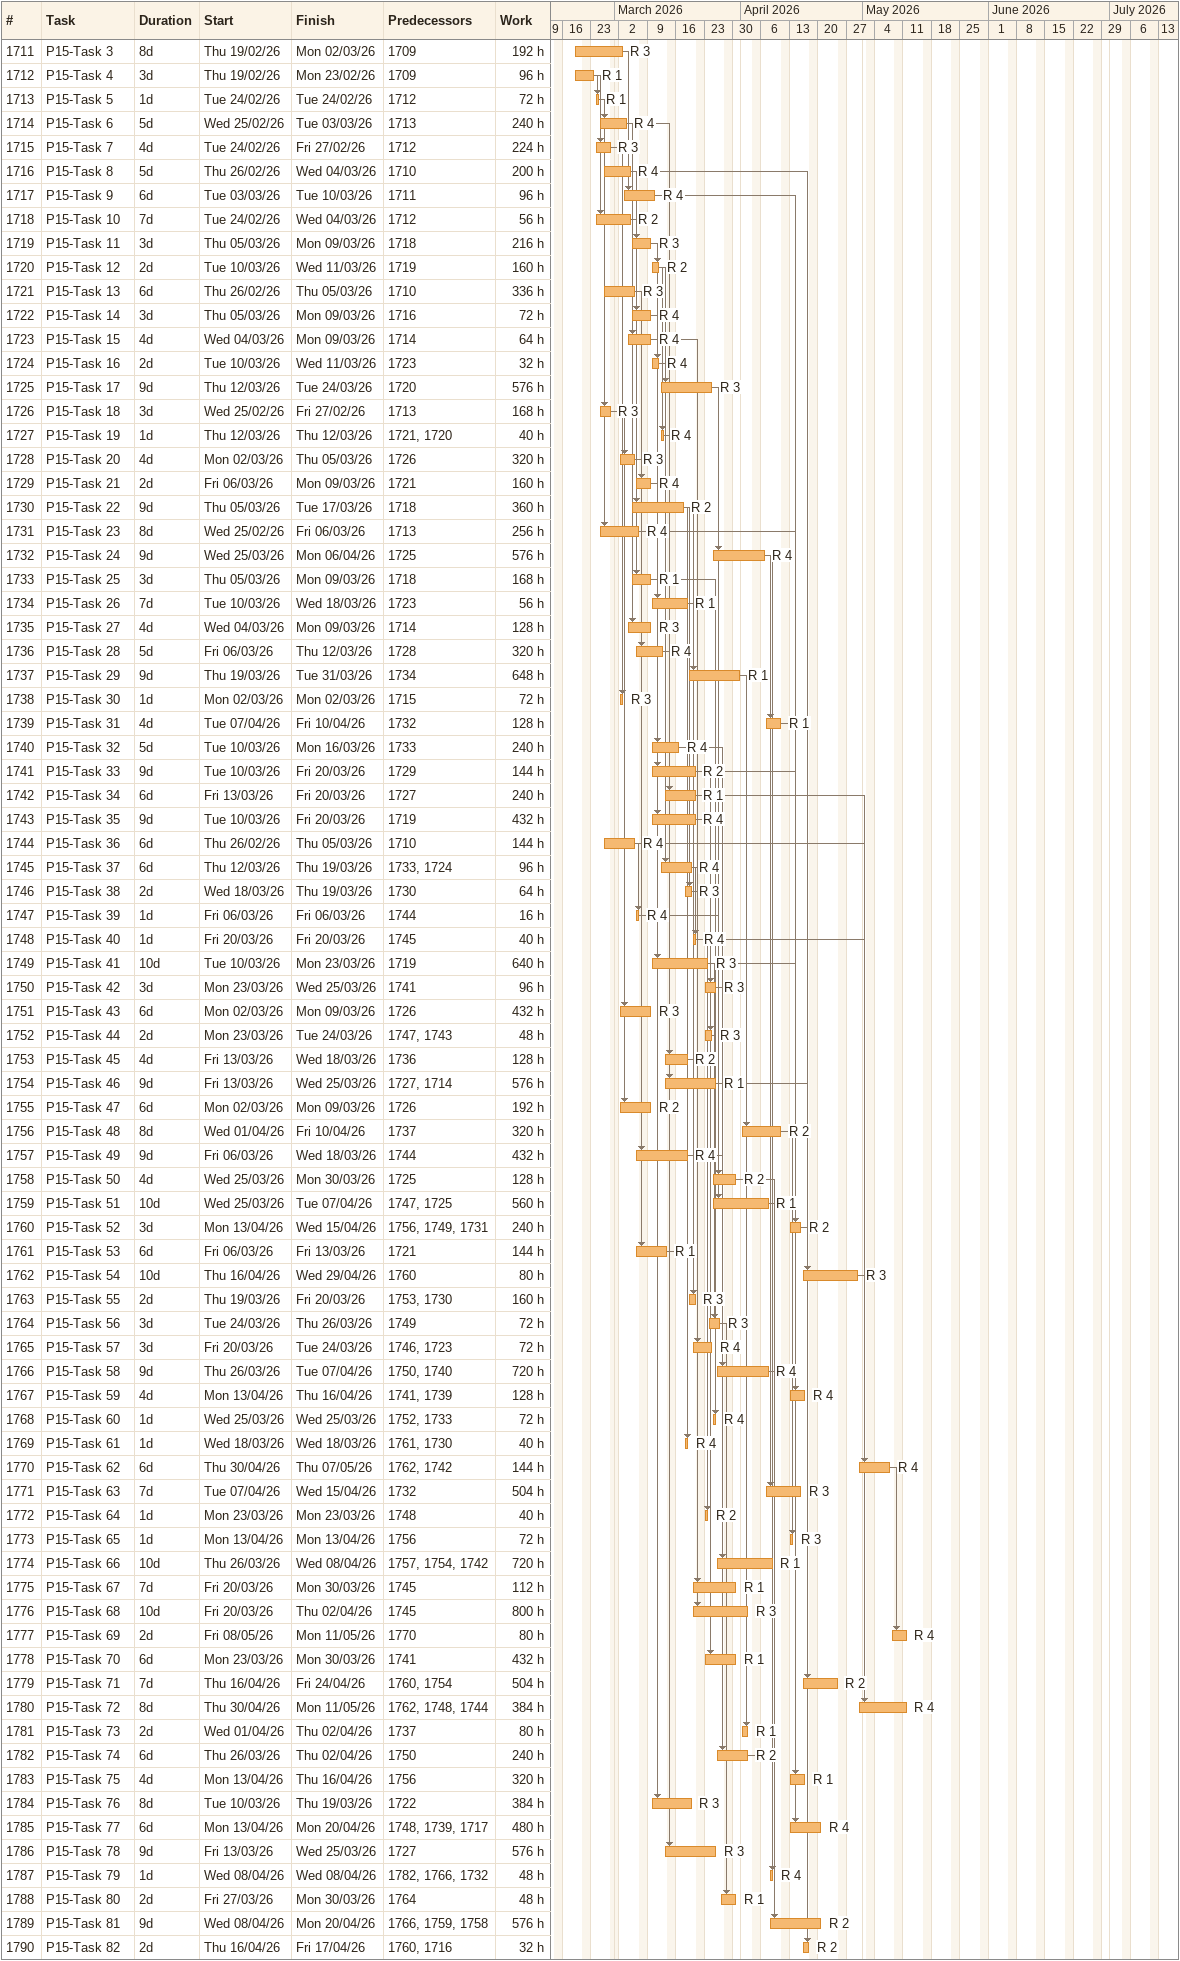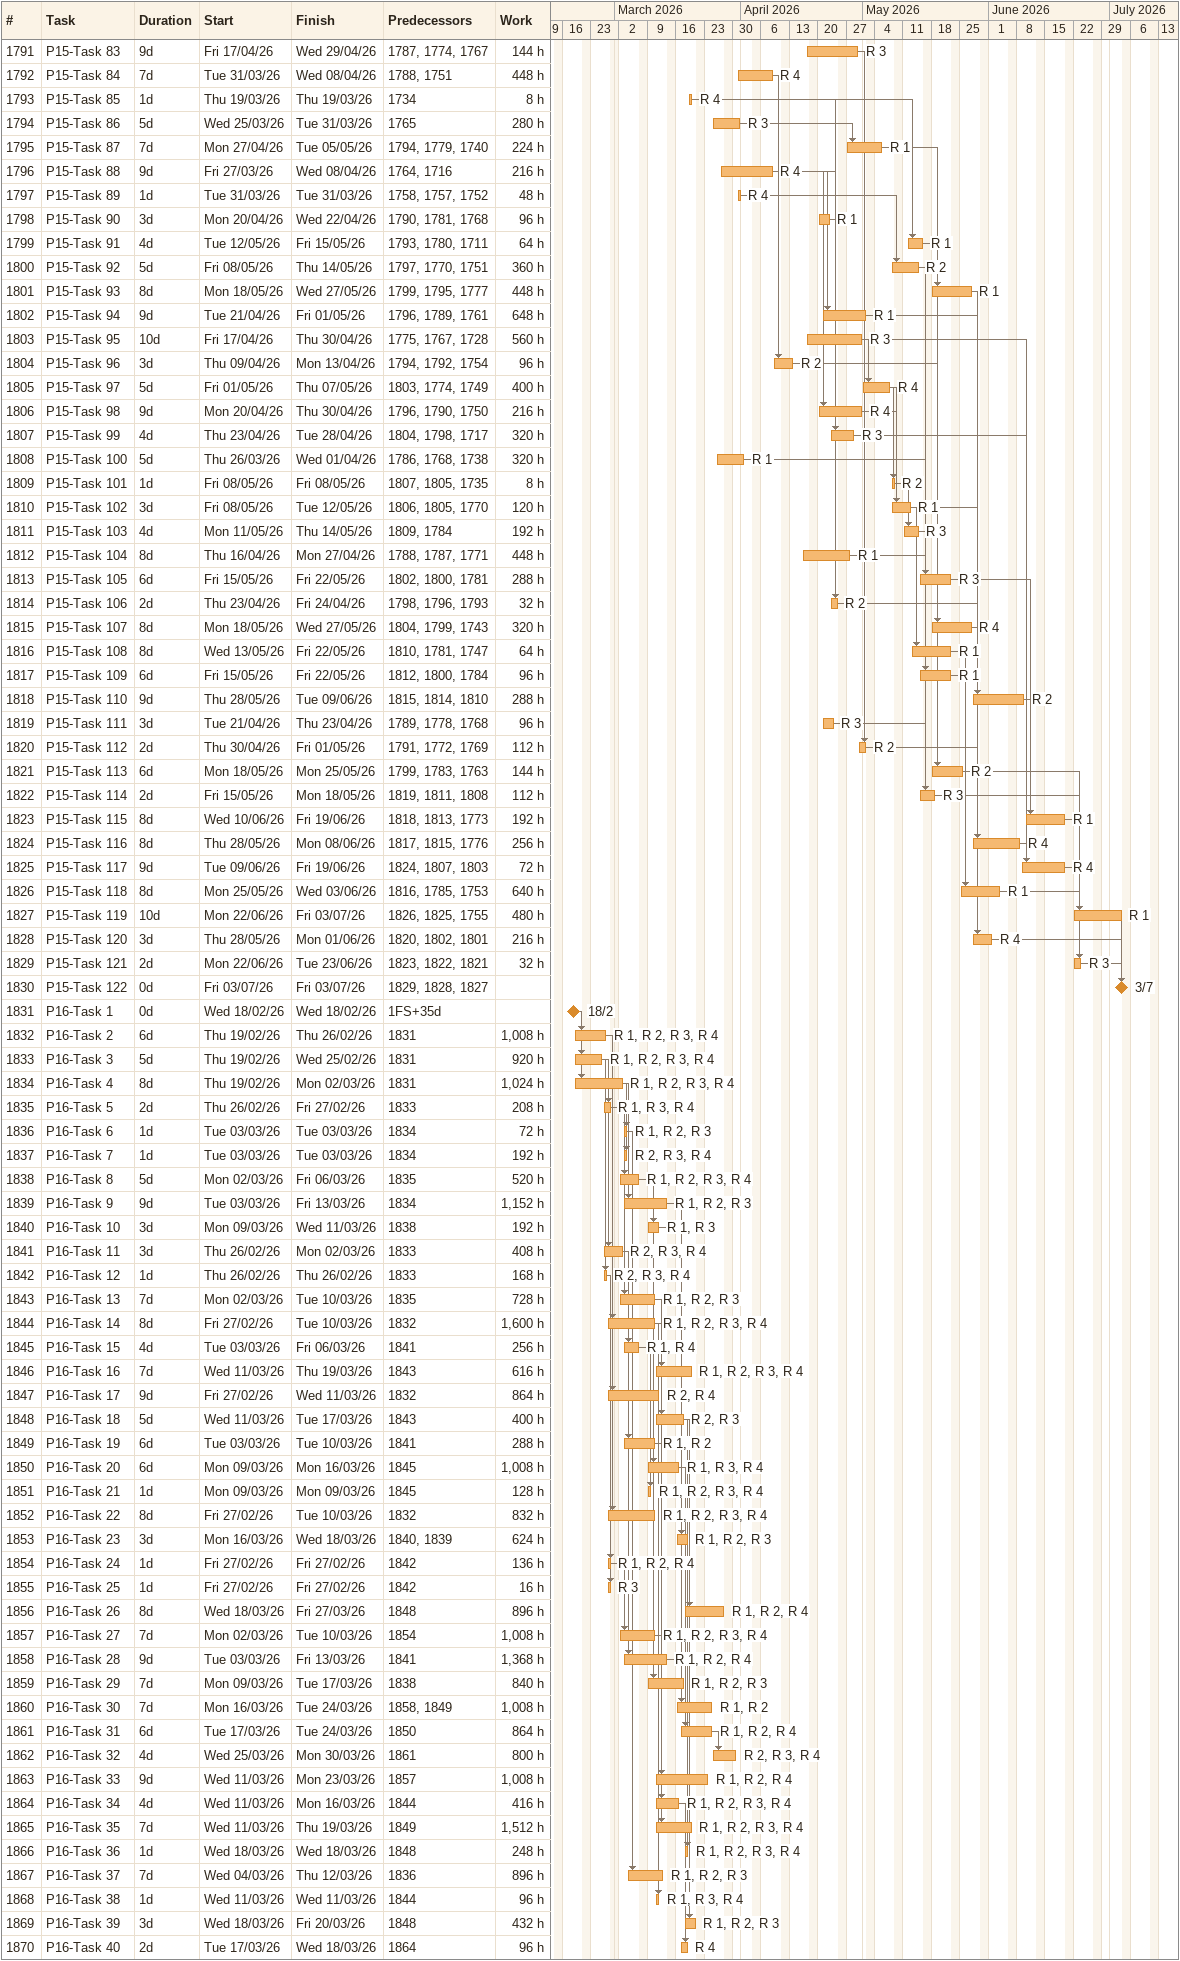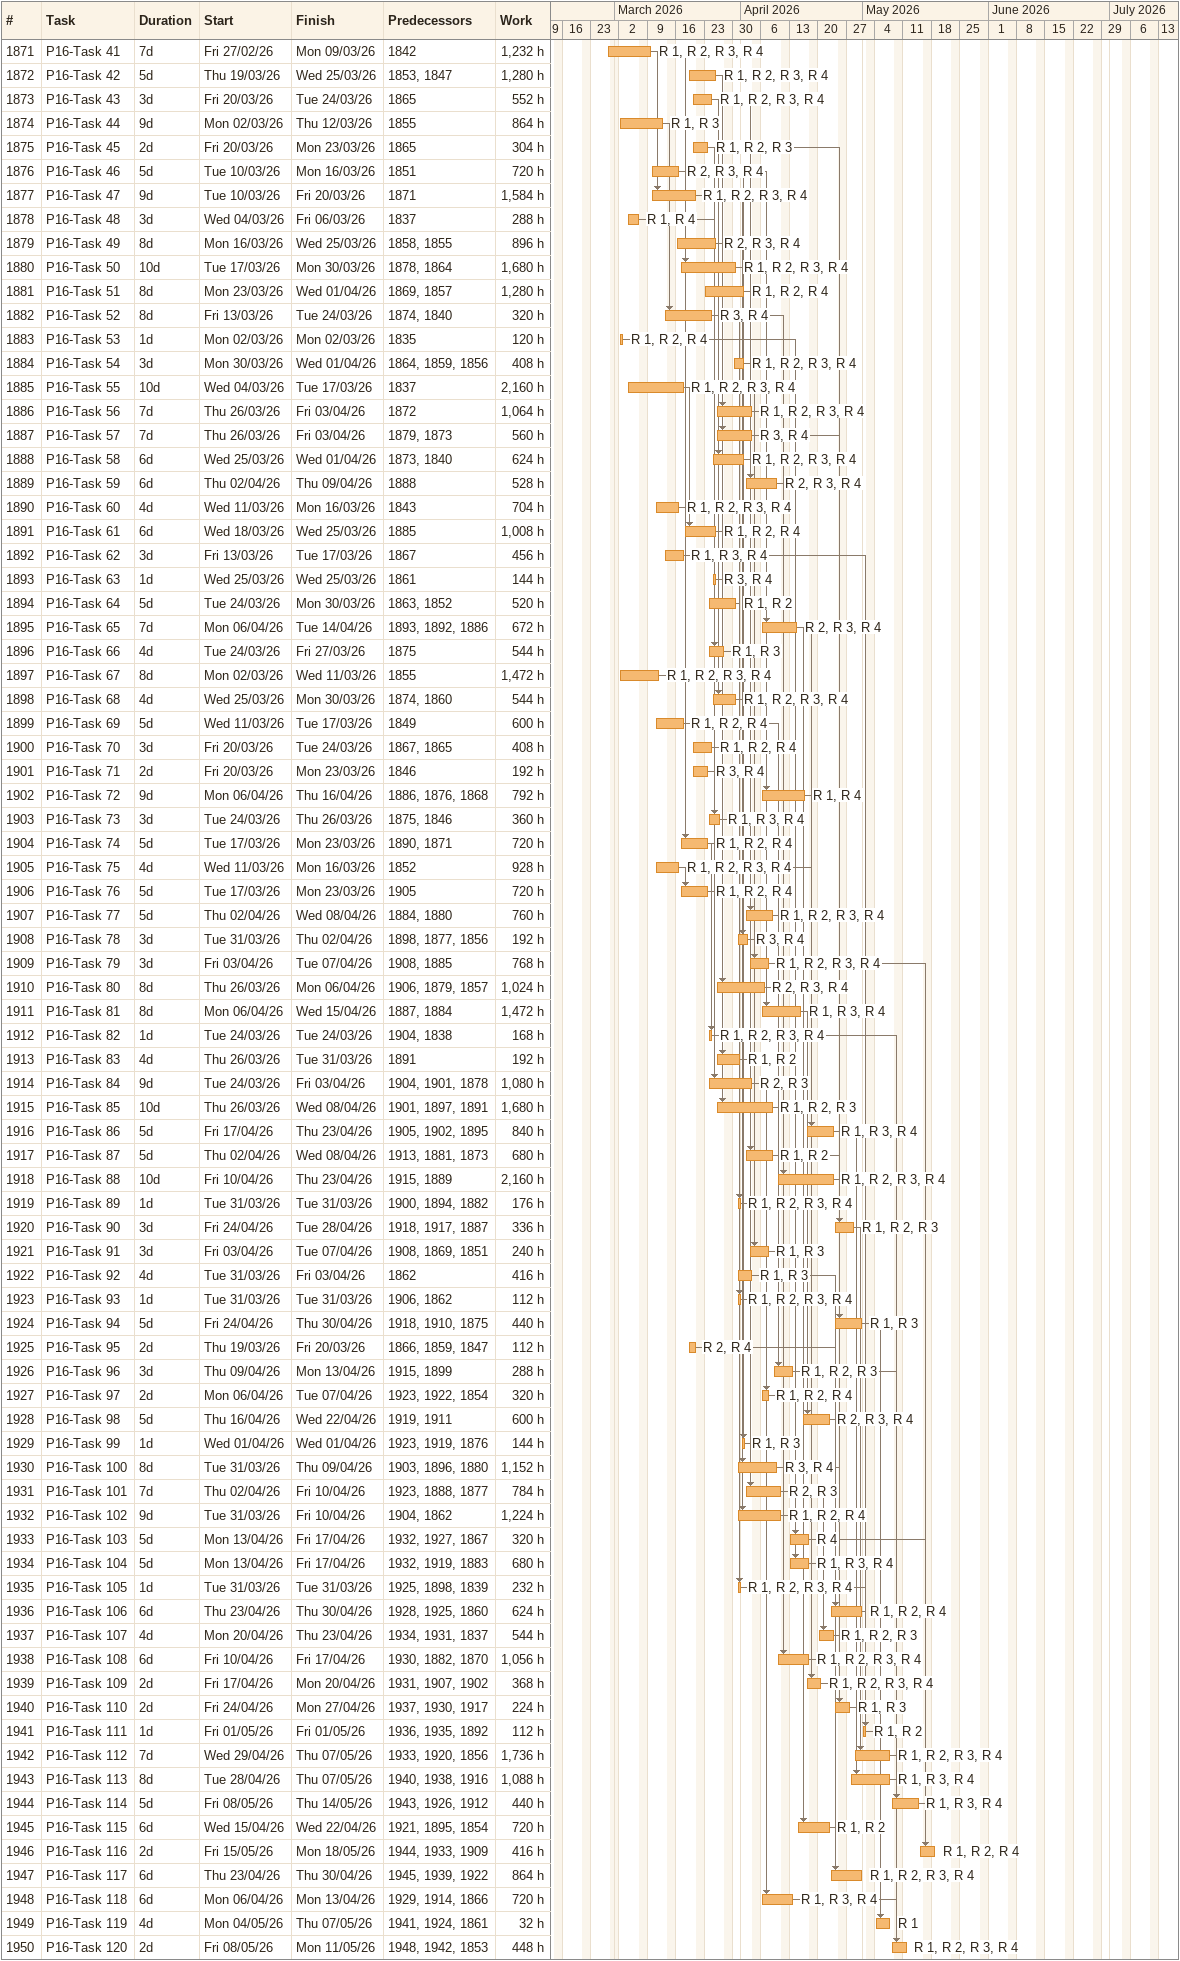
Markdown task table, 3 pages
| ID | Task | Duration | Start | Finish | Predecessors | Resources | Work (h) |
|---|---|---|---|---|---|---|---|
| 1711 | P15-Task 3 | 8d | 2026-02-19 | 2026-03-02 | 1709 | R 3 | 192 |
| 1712 | P15-Task 4 | 3d | 2026-02-19 | 2026-02-23 | 1709 | R 1 | 96 |
| 1713 | P15-Task 5 | 1d | 2026-02-24 | 2026-02-24 | 1712 | R 1 | 72 |
| 1714 | P15-Task 6 | 5d | 2026-02-25 | 2026-03-03 | 1713 | R 4 | 240 |
| 1715 | P15-Task 7 | 4d | 2026-02-24 | 2026-02-27 | 1712 | R 3 | 224 |
| 1716 | P15-Task 8 | 5d | 2026-02-26 | 2026-03-04 | 1710 | R 4 | 200 |
| 1717 | P15-Task 9 | 6d | 2026-03-03 | 2026-03-10 | 1711 | R 4 | 96 |
| 1718 | P15-Task 10 | 7d | 2026-02-24 | 2026-03-04 | 1712 | R 2 | 56 |
| 1719 | P15-Task 11 | 3d | 2026-03-05 | 2026-03-09 | 1718 | R 3 | 216 |
| 1720 | P15-Task 12 | 2d | 2026-03-10 | 2026-03-11 | 1719 | R 2 | 160 |
| 1721 | P15-Task 13 | 6d | 2026-02-26 | 2026-03-05 | 1710 | R 3 | 336 |
| 1722 | P15-Task 14 | 3d | 2026-03-05 | 2026-03-09 | 1716 | R 4 | 72 |
| 1723 | P15-Task 15 | 4d | 2026-03-04 | 2026-03-09 | 1714 | R 4 | 64 |
| 1724 | P15-Task 16 | 2d | 2026-03-10 | 2026-03-11 | 1723 | R 4 | 32 |
| 1725 | P15-Task 17 | 9d | 2026-03-12 | 2026-03-24 | 1720 | R 3 | 576 |
| 1726 | P15-Task 18 | 3d | 2026-02-25 | 2026-02-27 | 1713 | R 3 | 168 |
| 1727 | P15-Task 19 | 1d | 2026-03-12 | 2026-03-12 | 1721, 1720 | R 4 | 40 |
| 1728 | P15-Task 20 | 4d | 2026-03-02 | 2026-03-05 | 1726 | R 3 | 320 |
| 1729 | P15-Task 21 | 2d | 2026-03-06 | 2026-03-09 | 1721 | R 4 | 160 |
| 1730 | P15-Task 22 | 9d | 2026-03-05 | 2026-03-17 | 1718 | R 2 | 360 |
| 1731 | P15-Task 23 | 8d | 2026-02-25 | 2026-03-06 | 1713 | R 4 | 256 |
| 1732 | P15-Task 24 | 9d | 2026-03-25 | 2026-04-06 | 1725 | R 4 | 576 |
| 1733 | P15-Task 25 | 3d | 2026-03-05 | 2026-03-09 | 1718 | R 1 | 168 |
| 1734 | P15-Task 26 | 7d | 2026-03-10 | 2026-03-18 | 1723 | R 1 | 56 |
| 1735 | P15-Task 27 | 4d | 2026-03-04 | 2026-03-09 | 1714 | R 3 | 128 |
| 1736 | P15-Task 28 | 5d | 2026-03-06 | 2026-03-12 | 1728 | R 4 | 320 |
| 1737 | P15-Task 29 | 9d | 2026-03-19 | 2026-03-31 | 1734 | R 1 | 648 |
| 1738 | P15-Task 30 | 1d | 2026-03-02 | 2026-03-02 | 1715 | R 3 | 72 |
| 1739 | P15-Task 31 | 4d | 2026-04-07 | 2026-04-10 | 1732 | R 1 | 128 |
| 1740 | P15-Task 32 | 5d | 2026-03-10 | 2026-03-16 | 1733 | R 4 | 240 |
| 1741 | P15-Task 33 | 9d | 2026-03-10 | 2026-03-20 | 1729 | R 2 | 144 |
| 1742 | P15-Task 34 | 6d | 2026-03-13 | 2026-03-20 | 1727 | R 1 | 240 |
| 1743 | P15-Task 35 | 9d | 2026-03-10 | 2026-03-20 | 1719 | R 4 | 432 |
| 1744 | P15-Task 36 | 6d | 2026-02-26 | 2026-03-05 | 1710 | R 4 | 144 |
| 1745 | P15-Task 37 | 6d | 2026-03-12 | 2026-03-19 | 1733, 1724 | R 4 | 96 |
| 1746 | P15-Task 38 | 2d | 2026-03-18 | 2026-03-19 | 1730 | R 3 | 64 |
| 1747 | P15-Task 39 | 1d | 2026-03-06 | 2026-03-06 | 1744 | R 4 | 16 |
| 1748 | P15-Task 40 | 1d | 2026-03-20 | 2026-03-20 | 1745 | R 4 | 40 |
| 1749 | P15-Task 41 | 10d | 2026-03-10 | 2026-03-23 | 1719 | R 3 | 640 |
| 1750 | P15-Task 42 | 3d | 2026-03-23 | 2026-03-25 | 1741 | R 3 | 96 |
| 1751 | P15-Task 43 | 6d | 2026-03-02 | 2026-03-09 | 1726 | R 3 | 432 |
| 1752 | P15-Task 44 | 2d | 2026-03-23 | 2026-03-24 | 1747, 1743 | R 3 | 48 |
| 1753 | P15-Task 45 | 4d | 2026-03-13 | 2026-03-18 | 1736 | R 2 | 128 |
| 1754 | P15-Task 46 | 9d | 2026-03-13 | 2026-03-25 | 1727, 1714 | R 1 | 576 |
| 1755 | P15-Task 47 | 6d | 2026-03-02 | 2026-03-09 | 1726 | R 2 | 192 |
| 1756 | P15-Task 48 | 8d | 2026-04-01 | 2026-04-10 | 1737 | R 2 | 320 |
| 1757 | P15-Task 49 | 9d | 2026-03-06 | 2026-03-18 | 1744 | R 4 | 432 |
| 1758 | P15-Task 50 | 4d | 2026-03-25 | 2026-03-30 | 1725 | R 2 | 128 |
| 1759 | P15-Task 51 | 10d | 2026-03-25 | 2026-04-07 | 1747, 1725 | R 1 | 560 |
| 1760 | P15-Task 52 | 3d | 2026-04-13 | 2026-04-15 | 1756, 1749, 1731 | R 2 | 240 |
| 1761 | P15-Task 53 | 6d | 2026-03-06 | 2026-03-13 | 1721 | R 1 | 144 |
| 1762 | P15-Task 54 | 10d | 2026-04-16 | 2026-04-29 | 1760 | R 3 | 80 |
| 1763 | P15-Task 55 | 2d | 2026-03-19 | 2026-03-20 | 1753, 1730 | R 3 | 160 |
| 1764 | P15-Task 56 | 3d | 2026-03-24 | 2026-03-26 | 1749 | R 3 | 72 |
| 1765 | P15-Task 57 | 3d | 2026-03-20 | 2026-03-24 | 1746, 1723 | R 4 | 72 |
| 1766 | P15-Task 58 | 9d | 2026-03-26 | 2026-04-07 | 1750, 1740 | R 4 | 720 |
| 1767 | P15-Task 59 | 4d | 2026-04-13 | 2026-04-16 | 1741, 1739 | R 4 | 128 |
| 1768 | P15-Task 60 | 1d | 2026-03-25 | 2026-03-25 | 1752, 1733 | R 4 | 72 |
| 1769 | P15-Task 61 | 1d | 2026-03-18 | 2026-03-18 | 1761, 1730 | R 4 | 40 |
| 1770 | P15-Task 62 | 6d | 2026-04-30 | 2026-05-07 | 1762, 1742 | R 4 | 144 |
| 1771 | P15-Task 63 | 7d | 2026-04-07 | 2026-04-15 | 1732 | R 3 | 504 |
| 1772 | P15-Task 64 | 1d | 2026-03-23 | 2026-03-23 | 1748 | R 2 | 40 |
| 1773 | P15-Task 65 | 1d | 2026-04-13 | 2026-04-13 | 1756 | R 3 | 72 |
| 1774 | P15-Task 66 | 10d | 2026-03-26 | 2026-04-08 | 1757, 1754, 1742 | R 1 | 720 |
| 1775 | P15-Task 67 | 7d | 2026-03-20 | 2026-03-30 | 1745 | R 1 | 112 |
| 1776 | P15-Task 68 | 10d | 2026-03-20 | 2026-04-02 | 1745 | R 3 | 800 |
| 1777 | P15-Task 69 | 2d | 2026-05-08 | 2026-05-11 | 1770 | R 4 | 80 |
| 1778 | P15-Task 70 | 6d | 2026-03-23 | 2026-03-30 | 1741 | R 1 | 432 |
| 1779 | P15-Task 71 | 7d | 2026-04-16 | 2026-04-24 | 1760, 1754 | R 2 | 504 |
| 1780 | P15-Task 72 | 8d | 2026-04-30 | 2026-05-11 | 1762, 1748, 1744 | R 4 | 384 |
| 1781 | P15-Task 73 | 2d | 2026-04-01 | 2026-04-02 | 1737 | R 1 | 80 |
| 1782 | P15-Task 74 | 6d | 2026-03-26 | 2026-04-02 | 1750 | R 2 | 240 |
| 1783 | P15-Task 75 | 4d | 2026-04-13 | 2026-04-16 | 1756 | R 1 | 320 |
| 1784 | P15-Task 76 | 8d | 2026-03-10 | 2026-03-19 | 1722 | R 3 | 384 |
| 1785 | P15-Task 77 | 6d | 2026-04-13 | 2026-04-20 | 1748, 1739, 1717 | R 4 | 480 |
| 1786 | P15-Task 78 | 9d | 2026-03-13 | 2026-03-25 | 1727 | R 3 | 576 |
| 1787 | P15-Task 79 | 1d | 2026-04-08 | 2026-04-08 | 1782, 1766, 1732 | R 4 | 48 |
| 1788 | P15-Task 80 | 2d | 2026-03-27 | 2026-03-30 | 1764 | R 1 | 48 |
| 1789 | P15-Task 81 | 9d | 2026-04-08 | 2026-04-20 | 1766, 1759, 1758 | R 2 | 576 |
| 1790 | P15-Task 82 | 2d | 2026-04-16 | 2026-04-17 | 1760, 1716 | R 2 | 32 |
| 1791 | P15-Task 83 | 9d | 2026-04-17 | 2026-04-29 | 1787, 1774, 1767 | R 3 | 144 |
| 1792 | P15-Task 84 | 7d | 2026-03-31 | 2026-04-08 | 1788, 1751 | R 4 | 448 |
| 1793 | P15-Task 85 | 1d | 2026-03-19 | 2026-03-19 | 1734 | R 4 | 8 |
| 1794 | P15-Task 86 | 5d | 2026-03-25 | 2026-03-31 | 1765 | R 3 | 280 |
| 1795 | P15-Task 87 | 7d | 2026-04-27 | 2026-05-05 | 1794, 1779, 1740 | R 1 | 224 |
| 1796 | P15-Task 88 | 9d | 2026-03-27 | 2026-04-08 | 1764, 1716 | R 4 | 216 |
| 1797 | P15-Task 89 | 1d | 2026-03-31 | 2026-03-31 | 1758, 1757, 1752 | R 4 | 48 |
| 1798 | P15-Task 90 | 3d | 2026-04-20 | 2026-04-22 | 1790, 1781, 1768 | R 1 | 96 |
| 1799 | P15-Task 91 | 4d | 2026-05-12 | 2026-05-15 | 1793, 1780, 1711 | R 1 | 64 |
| 1800 | P15-Task 92 | 5d | 2026-05-08 | 2026-05-14 | 1797, 1770, 1751 | R 2 | 360 |
| 1801 | P15-Task 93 | 8d | 2026-05-18 | 2026-05-27 | 1799, 1795, 1777 | R 1 | 448 |
| 1802 | P15-Task 94 | 9d | 2026-04-21 | 2026-05-01 | 1796, 1789, 1761 | R 1 | 648 |
| 1803 | P15-Task 95 | 10d | 2026-04-17 | 2026-04-30 | 1775, 1767, 1728 | R 3 | 560 |
| 1804 | P15-Task 96 | 3d | 2026-04-09 | 2026-04-13 | 1794, 1792, 1754 | R 2 | 96 |
| 1805 | P15-Task 97 | 5d | 2026-05-01 | 2026-05-07 | 1803, 1774, 1749 | R 4 | 400 |
| 1806 | P15-Task 98 | 9d | 2026-04-20 | 2026-04-30 | 1796, 1790, 1750 | R 4 | 216 |
| 1807 | P15-Task 99 | 4d | 2026-04-23 | 2026-04-28 | 1804, 1798, 1717 | R 3 | 320 |
| 1808 | P15-Task 100 | 5d | 2026-03-26 | 2026-04-01 | 1786, 1768, 1738 | R 1 | 320 |
| 1809 | P15-Task 101 | 1d | 2026-05-08 | 2026-05-08 | 1807, 1805, 1735 | R 2 | 8 |
| 1810 | P15-Task 102 | 3d | 2026-05-08 | 2026-05-12 | 1806, 1805, 1770 | R 1 | 120 |
| 1811 | P15-Task 103 | 4d | 2026-05-11 | 2026-05-14 | 1809, 1784 | R 3 | 192 |
| 1812 | P15-Task 104 | 8d | 2026-04-16 | 2026-04-27 | 1788, 1787, 1771 | R 1 | 448 |
| 1813 | P15-Task 105 | 6d | 2026-05-15 | 2026-05-22 | 1802, 1800, 1781 | R 3 | 288 |
| 1814 | P15-Task 106 | 2d | 2026-04-23 | 2026-04-24 | 1798, 1796, 1793 | R 2 | 32 |
| 1815 | P15-Task 107 | 8d | 2026-05-18 | 2026-05-27 | 1804, 1799, 1743 | R 4 | 320 |
| 1816 | P15-Task 108 | 8d | 2026-05-13 | 2026-05-22 | 1810, 1781, 1747 | R 1 | 64 |
| 1817 | P15-Task 109 | 6d | 2026-05-15 | 2026-05-22 | 1812, 1800, 1784 | R 1 | 96 |
| 1818 | P15-Task 110 | 9d | 2026-05-28 | 2026-06-09 | 1815, 1814, 1810 | R 2 | 288 |
| 1819 | P15-Task 111 | 3d | 2026-04-21 | 2026-04-23 | 1789, 1778, 1768 | R 3 | 96 |
| 1820 | P15-Task 112 | 2d | 2026-04-30 | 2026-05-01 | 1791, 1772, 1769 | R 2 | 112 |
| 1821 | P15-Task 113 | 6d | 2026-05-18 | 2026-05-25 | 1799, 1783, 1763 | R 2 | 144 |
| 1822 | P15-Task 114 | 2d | 2026-05-15 | 2026-05-18 | 1819, 1811, 1808 | R 3 | 112 |
| 1823 | P15-Task 115 | 8d | 2026-06-10 | 2026-06-19 | 1818, 1813, 1773 | R 1 | 192 |
| 1824 | P15-Task 116 | 8d | 2026-05-28 | 2026-06-08 | 1817, 1815, 1776 | R 4 | 256 |
| 1825 | P15-Task 117 | 9d | 2026-06-09 | 2026-06-19 | 1824, 1807, 1803 | R 4 | 72 |
| 1826 | P15-Task 118 | 8d | 2026-05-25 | 2026-06-03 | 1816, 1785, 1753 | R 1 | 640 |
| 1827 | P15-Task 119 | 10d | 2026-06-22 | 2026-07-03 | 1826, 1825, 1755 | R 1 | 480 |
| 1828 | P15-Task 120 | 3d | 2026-05-28 | 2026-06-01 | 1820, 1802, 1801 | R 4 | 216 |
| 1829 | P15-Task 121 | 2d | 2026-06-22 | 2026-06-23 | 1823, 1822, 1821 | R 3 | 32 |
| 1830 | P15-Task 122 | 0d | 2026-07-03 | 2026-07-03 | 1829, 1828, 1827 |  |  |
| 1831 | P16-Task 1 | 0d | 2026-02-18 | 2026-02-18 | 1FS+35d |  |  |
| 1832 | P16-Task 2 | 6d | 2026-02-19 | 2026-02-26 | 1831 | R 1, R 2, R 3, R 4 | 1008 |
| 1833 | P16-Task 3 | 5d | 2026-02-19 | 2026-02-25 | 1831 | R 1, R 2, R 3, R 4 | 920 |
| 1834 | P16-Task 4 | 8d | 2026-02-19 | 2026-03-02 | 1831 | R 1, R 2, R 3, R 4 | 1024 |
| 1835 | P16-Task 5 | 2d | 2026-02-26 | 2026-02-27 | 1833 | R 1, R 3, R 4 | 208 |
| 1836 | P16-Task 6 | 1d | 2026-03-03 | 2026-03-03 | 1834 | R 1, R 2, R 3 | 72 |
| 1837 | P16-Task 7 | 1d | 2026-03-03 | 2026-03-03 | 1834 | R 2, R 3, R 4 | 192 |
| 1838 | P16-Task 8 | 5d | 2026-03-02 | 2026-03-06 | 1835 | R 1, R 2, R 3, R 4 | 520 |
| 1839 | P16-Task 9 | 9d | 2026-03-03 | 2026-03-13 | 1834 | R 1, R 2, R 3 | 1152 |
| 1840 | P16-Task 10 | 3d | 2026-03-09 | 2026-03-11 | 1838 | R 1, R 3 | 192 |
| 1841 | P16-Task 11 | 3d | 2026-02-26 | 2026-03-02 | 1833 | R 2, R 3, R 4 | 408 |
| 1842 | P16-Task 12 | 1d | 2026-02-26 | 2026-02-26 | 1833 | R 2, R 3, R 4 | 168 |
| 1843 | P16-Task 13 | 7d | 2026-03-02 | 2026-03-10 | 1835 | R 1, R 2, R 3 | 728 |
| 1844 | P16-Task 14 | 8d | 2026-02-27 | 2026-03-10 | 1832 | R 1, R 2, R 3, R 4 | 1600 |
| 1845 | P16-Task 15 | 4d | 2026-03-03 | 2026-03-06 | 1841 | R 1, R 4 | 256 |
| 1846 | P16-Task 16 | 7d | 2026-03-11 | 2026-03-19 | 1843 | R 1, R 2, R 3, R 4 | 616 |
| 1847 | P16-Task 17 | 9d | 2026-02-27 | 2026-03-11 | 1832 | R 2, R 4 | 864 |
| 1848 | P16-Task 18 | 5d | 2026-03-11 | 2026-03-17 | 1843 | R 2, R 3 | 400 |
| 1849 | P16-Task 19 | 6d | 2026-03-03 | 2026-03-10 | 1841 | R 1, R 2 | 288 |
| 1850 | P16-Task 20 | 6d | 2026-03-09 | 2026-03-16 | 1845 | R 1, R 3, R 4 | 1008 |
| 1851 | P16-Task 21 | 1d | 2026-03-09 | 2026-03-09 | 1845 | R 1, R 2, R 3, R 4 | 128 |
| 1852 | P16-Task 22 | 8d | 2026-02-27 | 2026-03-10 | 1832 | R 1, R 2, R 3, R 4 | 832 |
| 1853 | P16-Task 23 | 3d | 2026-03-16 | 2026-03-18 | 1840, 1839 | R 1, R 2, R 3 | 624 |
| 1854 | P16-Task 24 | 1d | 2026-02-27 | 2026-02-27 | 1842 | R 1, R 2, R 4 | 136 |
| 1855 | P16-Task 25 | 1d | 2026-02-27 | 2026-02-27 | 1842 | R 3 | 16 |
| 1856 | P16-Task 26 | 8d | 2026-03-18 | 2026-03-27 | 1848 | R 1, R 2, R 4 | 896 |
| 1857 | P16-Task 27 | 7d | 2026-03-02 | 2026-03-10 | 1854 | R 1, R 2, R 3, R 4 | 1008 |
| 1858 | P16-Task 28 | 9d | 2026-03-03 | 2026-03-13 | 1841 | R 1, R 2, R 4 | 1368 |
| 1859 | P16-Task 29 | 7d | 2026-03-09 | 2026-03-17 | 1838 | R 1, R 2, R 3 | 840 |
| 1860 | P16-Task 30 | 7d | 2026-03-16 | 2026-03-24 | 1858, 1849 | R 1, R 2 | 1008 |
| 1861 | P16-Task 31 | 6d | 2026-03-17 | 2026-03-24 | 1850 | R 1, R 2, R 4 | 864 |
| 1862 | P16-Task 32 | 4d | 2026-03-25 | 2026-03-30 | 1861 | R 2, R 3, R 4 | 800 |
| 1863 | P16-Task 33 | 9d | 2026-03-11 | 2026-03-23 | 1857 | R 1, R 2, R 4 | 1008 |
| 1864 | P16-Task 34 | 4d | 2026-03-11 | 2026-03-16 | 1844 | R 1, R 2, R 3, R 4 | 416 |
| 1865 | P16-Task 35 | 7d | 2026-03-11 | 2026-03-19 | 1849 | R 1, R 2, R 3, R 4 | 1512 |
| 1866 | P16-Task 36 | 1d | 2026-03-18 | 2026-03-18 | 1848 | R 1, R 2, R 3, R 4 | 248 |
| 1867 | P16-Task 37 | 7d | 2026-03-04 | 2026-03-12 | 1836 | R 1, R 2, R 3 | 896 |
| 1868 | P16-Task 38 | 1d | 2026-03-11 | 2026-03-11 | 1844 | R 1, R 3, R 4 | 96 |
| 1869 | P16-Task 39 | 3d | 2026-03-18 | 2026-03-20 | 1848 | R 1, R 2, R 3 | 432 |
| 1870 | P16-Task 40 | 2d | 2026-03-17 | 2026-03-18 | 1864 | R 4 | 96 |
| 1871 | P16-Task 41 | 7d | 2026-02-27 | 2026-03-09 | 1842 | R 1, R 2, R 3, R 4 | 1232 |
| 1872 | P16-Task 42 | 5d | 2026-03-19 | 2026-03-25 | 1853, 1847 | R 1, R 2, R 3, R 4 | 1280 |
| 1873 | P16-Task 43 | 3d | 2026-03-20 | 2026-03-24 | 1865 | R 1, R 2, R 3, R 4 | 552 |
| 1874 | P16-Task 44 | 9d | 2026-03-02 | 2026-03-12 | 1855 | R 1, R 3 | 864 |
| 1875 | P16-Task 45 | 2d | 2026-03-20 | 2026-03-23 | 1865 | R 1, R 2, R 3 | 304 |
| 1876 | P16-Task 46 | 5d | 2026-03-10 | 2026-03-16 | 1851 | R 2, R 3, R 4 | 720 |
| 1877 | P16-Task 47 | 9d | 2026-03-10 | 2026-03-20 | 1871 | R 1, R 2, R 3, R 4 | 1584 |
| 1878 | P16-Task 48 | 3d | 2026-03-04 | 2026-03-06 | 1837 | R 1, R 4 | 288 |
| 1879 | P16-Task 49 | 8d | 2026-03-16 | 2026-03-25 | 1858, 1855 | R 2, R 3, R 4 | 896 |
| 1880 | P16-Task 50 | 10d | 2026-03-17 | 2026-03-30 | 1878, 1864 | R 1, R 2, R 3, R 4 | 1680 |
| 1881 | P16-Task 51 | 8d | 2026-03-23 | 2026-04-01 | 1869, 1857 | R 1, R 2, R 4 | 1280 |
| 1882 | P16-Task 52 | 8d | 2026-03-13 | 2026-03-24 | 1874, 1840 | R 3, R 4 | 320 |
| 1883 | P16-Task 53 | 1d | 2026-03-02 | 2026-03-02 | 1835 | R 1, R 2, R 4 | 120 |
| 1884 | P16-Task 54 | 3d | 2026-03-30 | 2026-04-01 | 1864, 1859, 1856 | R 1, R 2, R 3, R 4 | 408 |
| 1885 | P16-Task 55 | 10d | 2026-03-04 | 2026-03-17 | 1837 | R 1, R 2, R 3, R 4 | 2160 |
| 1886 | P16-Task 56 | 7d | 2026-03-26 | 2026-04-03 | 1872 | R 1, R 2, R 3, R 4 | 1064 |
| 1887 | P16-Task 57 | 7d | 2026-03-26 | 2026-04-03 | 1879, 1873 | R 3, R 4 | 560 |
| 1888 | P16-Task 58 | 6d | 2026-03-25 | 2026-04-01 | 1873, 1840 | R 1, R 2, R 3, R 4 | 624 |
| 1889 | P16-Task 59 | 6d | 2026-04-02 | 2026-04-09 | 1888 | R 2, R 3, R 4 | 528 |
| 1890 | P16-Task 60 | 4d | 2026-03-11 | 2026-03-16 | 1843 | R 1, R 2, R 3, R 4 | 704 |
| 1891 | P16-Task 61 | 6d | 2026-03-18 | 2026-03-25 | 1885 | R 1, R 2, R 4 | 1008 |
| 1892 | P16-Task 62 | 3d | 2026-03-13 | 2026-03-17 | 1867 | R 1, R 3, R 4 | 456 |
| 1893 | P16-Task 63 | 1d | 2026-03-25 | 2026-03-25 | 1861 | R 3, R 4 | 144 |
| 1894 | P16-Task 64 | 5d | 2026-03-24 | 2026-03-30 | 1863, 1852 | R 1, R 2 | 520 |
| 1895 | P16-Task 65 | 7d | 2026-04-06 | 2026-04-14 | 1893, 1892, 1886 | R 2, R 3, R 4 | 672 |
| 1896 | P16-Task 66 | 4d | 2026-03-24 | 2026-03-27 | 1875 | R 1, R 3 | 544 |
| 1897 | P16-Task 67 | 8d | 2026-03-02 | 2026-03-11 | 1855 | R 1, R 2, R 3, R 4 | 1472 |
| 1898 | P16-Task 68 | 4d | 2026-03-25 | 2026-03-30 | 1874, 1860 | R 1, R 2, R 3, R 4 | 544 |
| 1899 | P16-Task 69 | 5d | 2026-03-11 | 2026-03-17 | 1849 | R 1, R 2, R 4 | 600 |
| 1900 | P16-Task 70 | 3d | 2026-03-20 | 2026-03-24 | 1867, 1865 | R 1, R 2, R 4 | 408 |
| 1901 | P16-Task 71 | 2d | 2026-03-20 | 2026-03-23 | 1846 | R 3, R 4 | 192 |
| 1902 | P16-Task 72 | 9d | 2026-04-06 | 2026-04-16 | 1886, 1876, 1868 | R 1, R 4 | 792 |
| 1903 | P16-Task 73 | 3d | 2026-03-24 | 2026-03-26 | 1875, 1846 | R 1, R 3, R 4 | 360 |
| 1904 | P16-Task 74 | 5d | 2026-03-17 | 2026-03-23 | 1890, 1871 | R 1, R 2, R 4 | 720 |
| 1905 | P16-Task 75 | 4d | 2026-03-11 | 2026-03-16 | 1852 | R 1, R 2, R 3, R 4 | 928 |
| 1906 | P16-Task 76 | 5d | 2026-03-17 | 2026-03-23 | 1905 | R 1, R 2, R 4 | 720 |
| 1907 | P16-Task 77 | 5d | 2026-04-02 | 2026-04-08 | 1884, 1880 | R 1, R 2, R 3, R 4 | 760 |
| 1908 | P16-Task 78 | 3d | 2026-03-31 | 2026-04-02 | 1898, 1877, 1856 | R 3, R 4 | 192 |
| 1909 | P16-Task 79 | 3d | 2026-04-03 | 2026-04-07 | 1908, 1885 | R 1, R 2, R 3, R 4 | 768 |
| 1910 | P16-Task 80 | 8d | 2026-03-26 | 2026-04-06 | 1906, 1879, 1857 | R 2, R 3, R 4 | 1024 |
| 1911 | P16-Task 81 | 8d | 2026-04-06 | 2026-04-15 | 1887, 1884 | R 1, R 3, R 4 | 1472 |
| 1912 | P16-Task 82 | 1d | 2026-03-24 | 2026-03-24 | 1904, 1838 | R 1, R 2, R 3, R 4 | 168 |
| 1913 | P16-Task 83 | 4d | 2026-03-26 | 2026-03-31 | 1891 | R 1, R 2 | 192 |
| 1914 | P16-Task 84 | 9d | 2026-03-24 | 2026-04-03 | 1904, 1901, 1878 | R 2, R 3 | 1080 |
| 1915 | P16-Task 85 | 10d | 2026-03-26 | 2026-04-08 | 1901, 1897, 1891 | R 1, R 2, R 3 | 1680 |
| 1916 | P16-Task 86 | 5d | 2026-04-17 | 2026-04-23 | 1905, 1902, 1895 | R 1, R 3, R 4 | 840 |
| 1917 | P16-Task 87 | 5d | 2026-04-02 | 2026-04-08 | 1913, 1881, 1873 | R 1, R 2 | 680 |
| 1918 | P16-Task 88 | 10d | 2026-04-10 | 2026-04-23 | 1915, 1889 | R 1, R 2, R 3, R 4 | 2160 |
| 1919 | P16-Task 89 | 1d | 2026-03-31 | 2026-03-31 | 1900, 1894, 1882 | R 1, R 2, R 3, R 4 | 176 |
| 1920 | P16-Task 90 | 3d | 2026-04-24 | 2026-04-28 | 1918, 1917, 1887 | R 1, R 2, R 3 | 336 |
| 1921 | P16-Task 91 | 3d | 2026-04-03 | 2026-04-07 | 1908, 1869, 1851 | R 1, R 3 | 240 |
| 1922 | P16-Task 92 | 4d | 2026-03-31 | 2026-04-03 | 1862 | R 1, R 3 | 416 |
| 1923 | P16-Task 93 | 1d | 2026-03-31 | 2026-03-31 | 1906, 1862 | R 1, R 2, R 3, R 4 | 112 |
| 1924 | P16-Task 94 | 5d | 2026-04-24 | 2026-04-30 | 1918, 1910, 1875 | R 1, R 3 | 440 |
| 1925 | P16-Task 95 | 2d | 2026-03-19 | 2026-03-20 | 1866, 1859, 1847 | R 2, R 4 | 112 |
| 1926 | P16-Task 96 | 3d | 2026-04-09 | 2026-04-13 | 1915, 1899 | R 1, R 2, R 3 | 288 |
| 1927 | P16-Task 97 | 2d | 2026-04-06 | 2026-04-07 | 1923, 1922, 1854 | R 1, R 2, R 4 | 320 |
| 1928 | P16-Task 98 | 5d | 2026-04-16 | 2026-04-22 | 1919, 1911 | R 2, R 3, R 4 | 600 |
| 1929 | P16-Task 99 | 1d | 2026-04-01 | 2026-04-01 | 1923, 1919, 1876 | R 1, R 3 | 144 |
| 1930 | P16-Task 100 | 8d | 2026-03-31 | 2026-04-09 | 1903, 1896, 1880 | R 3, R 4 | 1152 |
| 1931 | P16-Task 101 | 7d | 2026-04-02 | 2026-04-10 | 1923, 1888, 1877 | R 2, R 3 | 784 |
| 1932 | P16-Task 102 | 9d | 2026-03-31 | 2026-04-10 | 1904, 1862 | R 1, R 2, R 4 | 1224 |
| 1933 | P16-Task 103 | 5d | 2026-04-13 | 2026-04-17 | 1932, 1927, 1867 | R 4 | 320 |
| 1934 | P16-Task 104 | 5d | 2026-04-13 | 2026-04-17 | 1932, 1919, 1883 | R 1, R 3, R 4 | 680 |
| 1935 | P16-Task 105 | 1d | 2026-03-31 | 2026-03-31 | 1925, 1898, 1839 | R 1, R 2, R 3, R 4 | 232 |
| 1936 | P16-Task 106 | 6d | 2026-04-23 | 2026-04-30 | 1928, 1925, 1860 | R 1, R 2, R 4 | 624 |
| 1937 | P16-Task 107 | 4d | 2026-04-20 | 2026-04-23 | 1934, 1931, 1837 | R 1, R 2, R 3 | 544 |
| 1938 | P16-Task 108 | 6d | 2026-04-10 | 2026-04-17 | 1930, 1882, 1870 | R 1, R 2, R 3, R 4 | 1056 |
| 1939 | P16-Task 109 | 2d | 2026-04-17 | 2026-04-20 | 1931, 1907, 1902 | R 1, R 2, R 3, R 4 | 368 |
| 1940 | P16-Task 110 | 2d | 2026-04-24 | 2026-04-27 | 1937, 1930, 1917 | R 1, R 3 | 224 |
| 1941 | P16-Task 111 | 1d | 2026-05-01 | 2026-05-01 | 1936, 1935, 1892 | R 1, R 2 | 112 |
| 1942 | P16-Task 112 | 7d | 2026-04-29 | 2026-05-07 | 1933, 1920, 1856 | R 1, R 2, R 3, R 4 | 1736 |
| 1943 | P16-Task 113 | 8d | 2026-04-28 | 2026-05-07 | 1940, 1938, 1916 | R 1, R 3, R 4 | 1088 |
| 1944 | P16-Task 114 | 5d | 2026-05-08 | 2026-05-14 | 1943, 1926, 1912 | R 1, R 3, R 4 | 440 |
| 1945 | P16-Task 115 | 6d | 2026-04-15 | 2026-04-22 | 1921, 1895, 1854 | R 1, R 2 | 720 |
| 1946 | P16-Task 116 | 2d | 2026-05-15 | 2026-05-18 | 1944, 1933, 1909 | R 1, R 2, R 4 | 416 |
| 1947 | P16-Task 117 | 6d | 2026-04-23 | 2026-04-30 | 1945, 1939, 1922 | R 1, R 2, R 3, R 4 | 864 |
| 1948 | P16-Task 118 | 6d | 2026-04-06 | 2026-04-13 | 1929, 1914, 1866 | R 1, R 3, R 4 | 720 |
| 1949 | P16-Task 119 | 4d | 2026-05-04 | 2026-05-07 | 1941, 1924, 1861 | R 1 | 32 |
| 1950 | P16-Task 120 | 2d | 2026-05-08 | 2026-05-11 | 1948, 1942, 1853 | R 1, R 2, R 3, R 4 | 448 |
